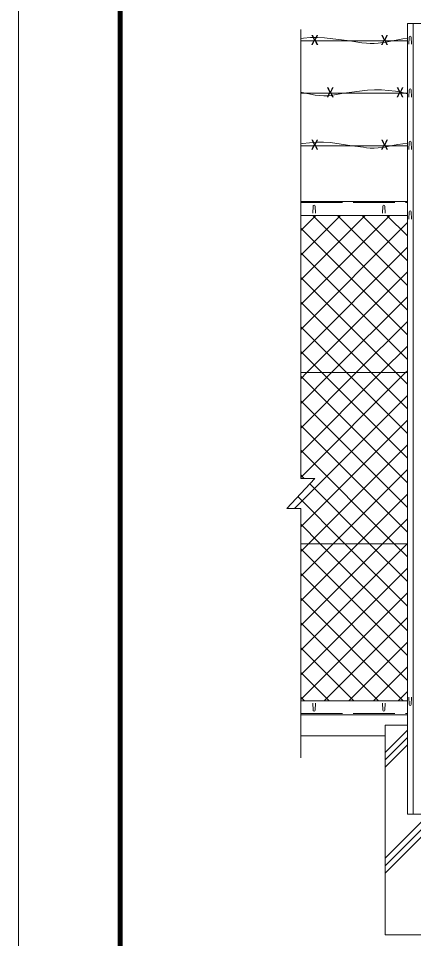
# Model space of a CAD drawing. Units: millimetres, scale not verified. Extents: x -4455 to 4455, y -3150 to 3150.
# Drawn here: x -4455 to -3322, y -975 to 1661 of the extents above; entities that cross this region are included whole.
import ezdxf
from ezdxf.enums import TextEntityAlignment as Align

# ---------------------------------------------------------------- set-up
doc = ezdxf.new("R2010")
doc.units = ezdxf.units.MM
doc.header["$LTSCALE"] = 20
doc.linetypes.add('DASHED', pattern=[7.5, 6, -1.5])
for name, color, linetype, lineweight in [('0-2_1部材', 3, 'Continuous', 18), ('0-3_2網', 4, 'Continuous', 18), ('0-5_8部品', 7, 'Continuous', 18), ('0-6_GL', 7, 'Continuous', 18), ('0-7_4基礎', 4, 'Continuous', 18), ('0-E_D-TTL', 7, 'Continuous', 18)]:
    doc.layers.add(name, color=color, linetype=linetype, lineweight=lineweight)
doc.styles.add('ＭＳ ゴシック', font='')
doc.styles.get('ＭＳ ゴシック').set_extended_font_data('MS Gothic')

msp = doc.modelspace()

# ---------------------------------------------------------------- linework, layer by layer
at = {"layer": '0-2_1部材', "color": 7}
for p, q in [((-3340.15, 1646.57), (-3340.15, -618.43)), ((-3340.15, 1646.57), (-3275.15, 1646.57)), ((-3645.86, 1136.57), (-3340.15, 1136.57)), ((-3645.86, 1096.57), (-3340.15, 1096.57)), ((-3645.86, 646.57), (-3340.15, 646.57)), ((-3645.86, 156.57), (-3340.15, 156.57)), ((-3645.86, -293.43), (-3340.15, -293.43)), ((-3645.86, -333.43), (-3340.15, -333.43)), ((-3340.15, -618.43), (-3275.15, -618.43))]:
    msp.add_line(p, q, dxfattribs=at)
at = {"layer": '0-2_1部材'}
for p, q in [((-3323.65, 1646.57), (-3323.65, -618.43)), ((-3336.14, 1587.01), (-3335.39, 1607.51)), ((-3328.64, 1587.01), (-3329.39, 1607.51)), ((-3336.14, 1435.95), (-3335.39, 1456.45)), ((-3328.64, 1435.95), (-3329.39, 1456.45)), ((-3336.14, 1285.95), (-3335.39, 1306.45)), ((-3328.64, 1285.95), (-3329.39, 1306.45)), ((-3611.4, 1103.07), (-3610.65, 1123.57)), ((-3603.9, 1103.07), (-3604.65, 1123.57)), ((-3411.4, 1103.07), (-3410.65, 1123.57)), ((-3403.9, 1103.07), (-3404.65, 1123.57)), ((-3611.4, -299.93), (-3610.65, -320.43)), ((-3603.9, -299.93), (-3604.65, -320.43)), ((-3411.4, -299.93), (-3410.65, -320.43)), ((-3403.9, -299.93), (-3404.65, -320.43))]:
    msp.add_line(p, q, dxfattribs=at)
at = {"layer": '0-2_1部材', "color": 4}
for p, q in [((-3645.86, 1629.72), (-3645.86, 343.41)), ((-3605.86, 343.41), (-3685.86, 257.25)), ((-3645.86, 343.41), (-3605.86, 343.41)), ((-3645.86, 257.25), (-3685.86, 257.25)), ((-3645.86, 257.25), (-3645.86, -456.87))]:
    msp.add_line(p, q, dxfattribs=at)
at = {"layer": '0-2_1部材', "color": 1}
for p, q in [((-3645.86, 1596.57), (-3340.15, 1596.57)), ((-3645.86, 1446.57), (-3340.15, 1446.57)), ((-3645.86, 1296.57), (-3340.15, 1296.57))]:
    msp.add_line(p, q, dxfattribs=at)
at = {"layer": '0-2_1部材', "color": 1, "linetype": 'DASHED'}
for p, q in [((-3645.86, 1133.57), (-3340.15, 1133.57)), ((-3645.86, -329.43), (-3340.15, -329.43))]:
    msp.add_line(p, q, dxfattribs=at)
at = {"layer": '0-2_1部材', "color": 1}
for points in [[(-3645.86, 1603.99), (-3637.87, 1604.98), (-3617.97, 1606.33), (-3597.87, 1606.58), (-3577.56, 1605.73), (-3505.58, 1596.57)], [(-3505.58, 1596.57), (-3470.32, 1591.69), (-3456.99, 1590.56), (-3446.74, 1589.66), (-3435.62, 1589.56), (-3423.64, 1590.27), (-3410.81, 1591.78), (-3397.11, 1594.09), (-3382.55, 1597.2), (-3367.8, 1600.23), (-3353.53, 1602.28), (-3340.15, 1603.32)], [(-3522.22, 1446.57), (-3548.92, 1442.26), (-3558.31, 1440.56), (-3568.57, 1439.66), (-3579.68, 1439.56), (-3591.66, 1440.27), (-3604.5, 1441.78), (-3618.19, 1444.09), (-3632.75, 1447.2), (-3645.86, 1449.89)], [(-3340.15, 1445.39), (-3355.11, 1448.99), (-3374.61, 1452.53), (-3394.31, 1454.98), (-3414.22, 1456.33), (-3434.32, 1456.58), (-3454.62, 1455.73), (-3522.22, 1446.57)], [(-3645.86, 1301.6), (-3640.69, 1302.53), (-3620.99, 1304.98), (-3601.09, 1306.33), (-3580.99, 1306.58), (-3560.69, 1305.73), (-3499.51, 1296.57)], [(-3499.51, 1296.57), (-3466.39, 1292.26), (-3456.99, 1290.56), (-3446.74, 1289.66), (-3435.62, 1289.56), (-3423.64, 1290.27), (-3410.81, 1291.78), (-3397.11, 1294.09), (-3382.55, 1297.2), (-3367.8, 1300.23), (-3353.53, 1302.28), (-3340.15, 1303.32)]]:
    msp.add_lwpolyline(points, dxfattribs=at)
at = {"layer": '0-2_1部材'}
for centre, start, end in [((-3332.39, 1607.51), 0, 180), ((-3332.39, 1456.45), 0, 180), ((-3332.39, 1306.45), 0, 180), ((-3607.65, 1123.57), 0, 180), ((-3407.65, 1123.57), 0, 180), ((-3607.65, -320.43), 180, 0), ((-3407.65, -320.43), 180, 0)]:
    msp.add_arc(centre, 3, start, end, dxfattribs=at)
at = {"layer": '0-3_2網'}
for p, q in [((-3645.86, 1053.38), (-3602.67, 1096.57)), ((-3645.86, 982.67), (-3531.96, 1096.57)), ((-3645.86, 911.96), (-3461.25, 1096.57)), ((-3645.86, 841.25), (-3390.54, 1096.57)), ((-3340.15, 825.77), (-3610.95, 1096.57)), ((-3340.15, 896.48), (-3540.24, 1096.57)), ((-3340.15, 967.19), (-3469.53, 1096.57)), ((-3340.15, 1037.9), (-3398.82, 1096.57)), ((-3645.86, 770.54), (-3340.15, 1076.24)), ((-3340.15, 755.06), (-3645.86, 1060.76)), ((-3645.86, 699.83), (-3340.15, 1005.53)), ((-3340.15, 684.35), (-3645.86, 990.05)), ((-3628.41, 646.57), (-3340.15, 934.82)), ((-3373.09, 646.57), (-3645.86, 919.34)), ((-3443.8, 646.57), (-3645.86, 848.63)), ((-3557.7, 646.57), (-3340.15, 864.11)), ((-3486.99, 646.57), (-3340.15, 793.4)), ((-3514.51, 646.57), (-3645.86, 777.92)), ((-3416.27, 646.57), (-3340.15, 722.69)), ((-3585.22, 646.57), (-3645.86, 707.21)), ((-3645.86, 629.12), (-3628.41, 646.57)), ((-3645.86, 558.41), (-3557.7, 646.57)), ((-3645.86, 487.7), (-3486.99, 646.57)), ((-3645.86, 416.99), (-3416.27, 646.57)), ((-3645.86, 346.27), (-3345.56, 646.57)), ((-3340.15, 330.79), (-3645.86, 636.5)), ((-3340.15, 401.5), (-3585.22, 646.57)), ((-3340.15, 472.21), (-3514.51, 646.57)), ((-3340.15, 542.92), (-3443.8, 646.57)), ((-3340.15, 613.63), (-3373.09, 646.57)), ((-3345.56, 646.57), (-3340.15, 651.98)), ((-3664.17, 257.25), (-3340.15, 581.27)), ((-3340.15, 260.08), (-3645.86, 565.79)), ((-3645.86, 204.85), (-3340.15, 510.56)), ((-3340.15, 189.37), (-3645.86, 495.08)), ((-3623.43, 156.57), (-3340.15, 439.85)), ((-3552.72, 156.57), (-3340.15, 369.14)), ((-3635.62, 343.41), (-3645.86, 353.65)), ((-3482.01, 156.57), (-3340.15, 298.43)), ((-3411.3, 156.57), (-3340.15, 227.72)), ((-3645.86, 134.14), (-3623.43, 156.57)), ((-3645.86, 63.43), (-3552.72, 156.57)), ((-3645.86, -7.28), (-3482.01, 156.57)), ((-3645.86, -77.99), (-3411.3, 156.57)), ((-3340.15, -164.18), (-3645.86, 141.52)), ((-3645.86, -219.41), (-3340.15, 86.29)), ((-3340.15, -234.89), (-3645.86, 70.81)), ((-3645.86, -290.12), (-3340.15, 15.58)), ((-3352.32, -293.43), (-3645.86, 0.1)), ((-3423.03, -293.43), (-3645.86, -70.61)), ((-3578.46, -293.43), (-3340.15, -55.13)), ((-3507.75, -293.43), (-3340.15, -125.84)), ((-3493.75, -293.43), (-3645.86, -141.32)), ((-3437.04, -293.43), (-3340.15, -196.55)), ((-3564.46, -293.43), (-3645.86, -212.03)), ((-3635.17, -293.43), (-3645.86, -282.74)), ((-3366.32, -293.43), (-3340.15, -267.26))]:
    msp.add_line(p, q, dxfattribs=at)
for points in [[(-3340.15, 118.66), (-3378.06, 156.57), (-3645.86, 424.36)], [(-3340.15, 47.95), (-3448.77, 156.57), (-3620.19, 327.98)], [(-3340.15, -22.76), (-3519.48, 156.57), (-3654.23, 291.32)], [(-3340.15, -93.47), (-3590.19, 156.57), (-3645.86, 212.23)], [(-3645.86, -148.7), (-3340.59, 156.57), (-3340.15, 157)]]:
    msp.add_lwpolyline(points, dxfattribs=at)
at = {"layer": '0-5_8部品'}
for p, q in [((-3336.17, 1086.41), (-3335.42, 1106.91)), ((-3328.67, 1086.41), (-3329.42, 1106.91)), ((-3336.17, -283.28), (-3335.42, -303.78)), ((-3328.67, -283.28), (-3329.42, -303.78))]:
    msp.add_line(p, q, dxfattribs=at)
for centre, start, end in [((-3332.42, 1106.91), 0, 180), ((-3332.42, -303.78), 180, 0)]:
    msp.add_arc(centre, 3, start, end, dxfattribs=at)
at = {"layer": '0-6_GL'}
msp.add_line((-3645.86, -393.43), (-3403.7, -393.43), dxfattribs=at)
at = {"layer": '0-7_4基礎', "color": 7}
for p, q in [((-3403.7, -963.43), (-3403.7, -363.43)), ((-3403.7, -363.43), (-3340.15, -363.43)), ((-3403.7, -963.43), (-3203.7, -963.43))]:
    msp.add_line(p, q, dxfattribs=at)
at = {"layer": '0-7_4基礎'}
for p, q in [((-3403.7, -441.21), (-3340.15, -377.66)), ((-3403.7, -462.42), (-3340.15, -398.87)), ((-3403.7, -483.63), (-3340.15, -420.08)), ((-3403.7, -765.88), (-3203.7, -565.88)), ((-3403.7, -787.09), (-3203.7, -587.09)), ((-3403.7, -744.67), (-3277.47, -618.43))]:
    msp.add_line(p, q, dxfattribs=at)
at = {"layer": '0-E_D-TTL', "color": 2}
msp.add_lwpolyline([(-4455.04, 3150.21), (4454.66, 3150.21), (4454.66, -3150.21), (-4455.04, -3150.21)], close=True, dxfattribs=at)
at = {"layer": '0-E_D-TTL'}
for points in [[(-4168.65, 2916.87), (4168.28, 2916.87), (4168.28, -2916.87), (-4168.65, -2916.87)], [(-4166, 2914.21), (4165.63, 2914.21), (4165.63, -2914.21), (-4166, -2914.21)], [(-4163.35, 2911.56), (4162.97, 2911.56), (4162.97, -2911.56), (-4163.35, -2911.56)], [(-4160.7, 2908.91), (4160.32, 2908.91), (4160.32, -2908.91), (-4160.7, -2908.91)], [(-4158.05, 2906.26), (4157.67, 2906.26), (4157.67, -2906.26), (-4158.05, -2906.26)]]:
    msp.add_lwpolyline(points, close=True, dxfattribs=at)

# ---------------------------------------------------------------- texts
at = {"layer": '0-2_1部材', "color": 1, "style": 'ＭＳ ゴシック', "width": 1.2}
for p in [(-3617.48, 1576.29), (-3417.48, 1576.29), (-3572.96, 1426.29), (-3372.96, 1426.29), (-3617.48, 1276.29), (-3417.48, 1276.29)]:
    msp.add_text('X', height=28.89, dxfattribs=at).set_placement(p, align=Align.BOTTOM_LEFT)

doc.saveas('drawing.dxf')
